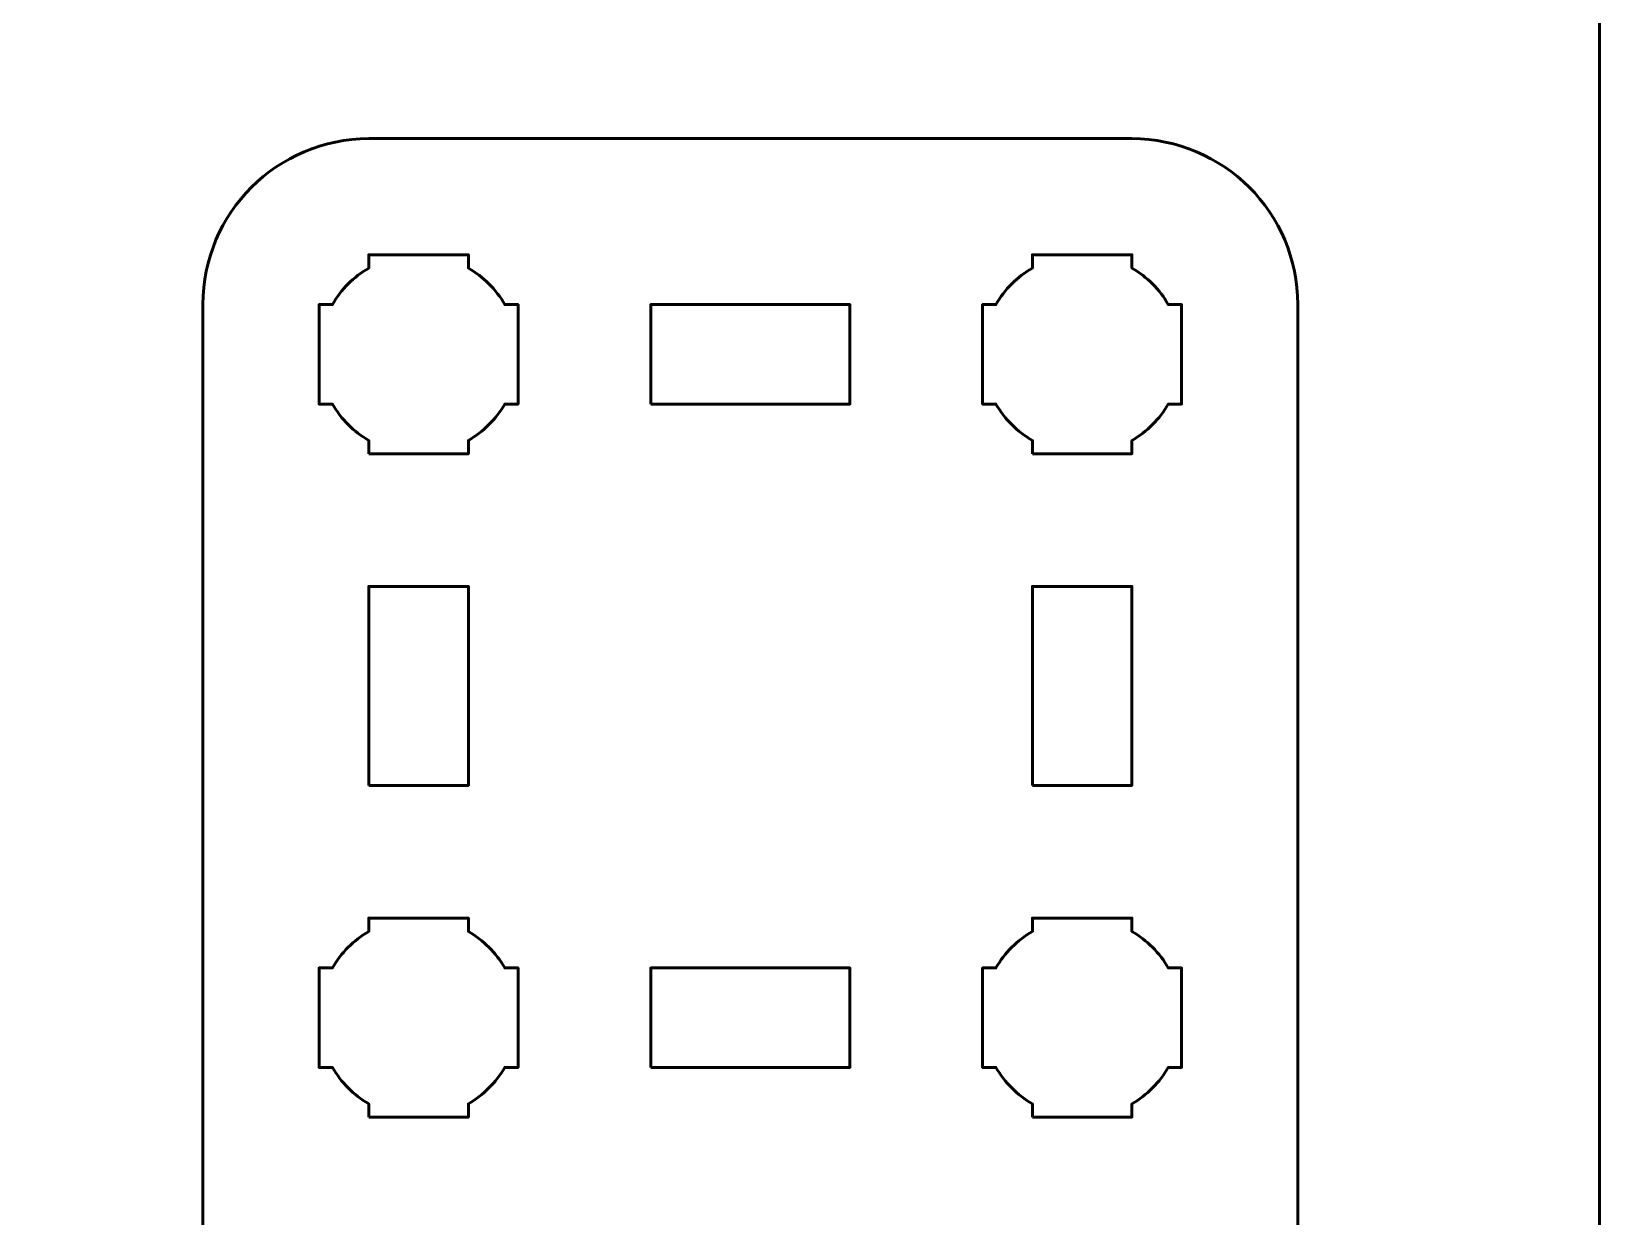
# Model space of a CAD drawing. Header units: centimetres. Extents: x -21 to 0, y -29.7 to 0.
# Drawn here: x -4.727 to 0, y -23.05 to -19.476 of the extents above; entities that cross this region are included whole.
import ezdxf

# ---------------------------------------------------------------- set-up
doc = ezdxf.new("R2010")
doc.units = ezdxf.units.CM
doc.header["$MEASUREMENT"] = 0
doc.layers.add('Layer 1', color=7, linetype='Continuous')

msp = doc.modelspace()

# ---------------------------------------------------------------- linework, layer by layer
at = {"layer": 'Layer 1', "color": 1, "lineweight": 53}
msp.add_open_spline([(-21.00003, -29.19995), (-21.00003, -29.19995), (-21.00003, -2.89992), (-21.00003, -2.89992), (-21.00003, -2.89992), (-21.00003, -2.81709), (-20.93286, -2.74992), (-20.85003, -2.74992), (-20.85003, -2.74992), (-20.7672, -2.74992), (-20.70003, -2.68275), (-20.70003, -2.59992), (-20.70003, -2.59992), (-20.70003, -2.51709), (-20.7672, -2.44992), (-20.85003, -2.44992), (-20.85003, -2.44992), (-20.93286, -2.44992), (-21.00003, -2.38275), (-21.00003, -2.29992), (-21.00003, -2.29992), (-21.00003, -2.21709), (-20.93286, -2.14992), (-20.85003, -2.14992), (-20.85003, -2.14992), (-20.7672, -2.14992), (-20.70003, -2.08275), (-20.70003, -1.99992), (-20.70003, -1.99992), (-20.70003, -1.91709), (-20.7672, -1.84992), (-20.85003, -1.84992), (-20.85003, -1.84992), (-20.93286, -1.84992), (-21.00003, -1.78275), (-21.00003, -1.69992), (-21.00003, -1.69992), (-21.00003, -1.61709), (-20.93286, -1.54992), (-20.85003, -1.54992), (-20.85003, -1.54992), (-20.7672, -1.54992), (-20.70003, -1.48275), (-20.70003, -1.39992), (-20.70003, -1.39992), (-20.70003, -1.31709), (-20.7672, -1.24992), (-20.85003, -1.24992), (-20.85003, -1.24992), (-20.93286, -1.24992), (-21.00003, -1.18275), (-21.00003, -1.09992), (-21.00003, -1.09992), (-21.00003, -1.09992), (-21.00003, -0.49992), (-21.00003, -0.49992), (-21.00003, -0.49992), (-21.00003, -0.22295), (-20.77694, 0.00004), (-20.49994, 0.00004), (-20.49994, 0.00004), (-20.49994, 0.00004), (-0.50008, 0.00004), (-0.50008, 0.00004), (-0.50008, 0.00004), (-0.22294, 0.00004), (0.00002, -0.22295), (0.00002, -0.49992), (0.00002, -0.49992), (0.00002, -0.49992), (0.00002, -29.19995), (0.00002, -29.19995), (0.00002, -29.19995), (0.00002, -29.47695), (-0.22294, -29.70004), (-0.50008, -29.70004), (-0.50008, -29.70004), (-0.50008, -29.70004), (-20.49994, -29.70004), (-20.49994, -29.70004), (-20.49994, -29.70004), (-20.77694, -29.70004), (-21.00003, -29.47695), (-21.00003, -29.19995)], degree=3, knots=[0, 0, 0, 0, 0.047619, 0.047619, 0.047619, 0.047619, 0.0952381, 0.0952381, 0.0952381, 0.0952381, 0.1428571, 0.1428571, 0.1428571, 0.1428571, 0.1904762, 0.1904762, 0.1904762, 0.1904762, 0.2380952, 0.2380952, 0.2380952, 0.2380952, 0.2857143, 0.2857143, 0.2857143, 0.2857143, 0.3333333, 0.3333333, 0.3333333, 0.3333333, 0.3809524, 0.3809524, 0.3809524, 0.3809524, 0.4285714, 0.4285714, 0.4285714, 0.4285714, 0.4761905, 0.4761905, 0.4761905, 0.4761905, 0.5238095, 0.5238095, 0.5238095, 0.5238095, 0.5714286, 0.5714286, 0.5714286, 0.5714286, 0.6190476, 0.6190476, 0.6190476, 0.6190476, 0.6666667, 0.6666667, 0.6666667, 0.6666667, 0.7142857, 0.7142857, 0.7142857, 0.7142857, 0.7619048, 0.7619048, 0.7619048, 0.7619048, 0.8095238, 0.8095238, 0.8095238, 0.8095238, 0.8571429, 0.8571429, 0.8571429, 0.8571429, 0.9047619, 0.9047619, 0.9047619, 0.9047619, 0.952381, 0.952381, 0.952381, 0.952381, 1, 1, 1, 1], dxfattribs=at)
at = {"layer": 'Layer 1', "color": 3, "lineweight": 53}
msp.add_open_spline([(-1.40985, -27.1), (-1.40985, -27.1), (-3.70985, -27.1), (-3.70985, -27.1), (-3.70985, -27.1), (-3.98594, -27.1), (-4.20985, -26.87609), (-4.20985, -26.6), (-4.20985, -26.6), (-4.20985, -26.6), (-4.20985, -20.3), (-4.20985, -20.3), (-4.20985, -20.3), (-4.20985, -20.02391), (-3.98594, -19.8), (-3.70985, -19.8), (-3.70985, -19.8), (-3.70985, -19.8), (-1.40985, -19.8), (-1.40985, -19.8), (-1.40985, -19.8), (-1.13376, -19.8), (-0.90985, -20.02391), (-0.90985, -20.3), (-0.90985, -20.3), (-0.90985, -20.3), (-0.90985, -26.6), (-0.90985, -26.6), (-0.90985, -26.6), (-0.90985, -26.87609), (-1.13376, -27.1), (-1.40985, -27.1)], degree=3, knots=[0, 0, 0, 0, 0.125, 0.125, 0.125, 0.125, 0.25, 0.25, 0.25, 0.25, 0.375, 0.375, 0.375, 0.375, 0.5, 0.5, 0.5, 0.5, 0.625, 0.625, 0.625, 0.625, 0.75, 0.75, 0.75, 0.75, 0.875, 0.875, 0.875, 0.875, 1, 1, 1, 1], dxfattribs=at)
at = {"layer": 'Layer 1', "lineweight": 53}
for points, knots in [([(-3.70985, -20.75), (-3.70985, -20.75), (-3.70985, -20.70985), (-3.70985, -20.70985), (-3.70985, -20.70985), (-3.75538, -20.6835), (-3.79335, -20.64553), (-3.8197, -20.6), (-3.8197, -20.6), (-3.8197, -20.6), (-3.85985, -20.6), (-3.85985, -20.6), (-3.85985, -20.6), (-3.85985, -20.6), (-3.85985, -20.45), (-3.85985, -20.45), (-3.85985, -20.45), (-3.85985, -20.45), (-3.85985, -20.3), (-3.85985, -20.3), (-3.85985, -20.3), (-3.85985, -20.3), (-3.8197, -20.3), (-3.8197, -20.3), (-3.8197, -20.3), (-3.79335, -20.25447), (-3.75538, -20.2165), (-3.70985, -20.19015), (-3.70985, -20.19015), (-3.70985, -20.19015), (-3.70985, -20.15), (-3.70985, -20.15), (-3.70985, -20.15), (-3.70985, -20.15), (-3.55985, -20.15), (-3.55985, -20.15), (-3.55985, -20.15), (-3.55985, -20.15), (-3.40985, -20.15), (-3.40985, -20.15), (-3.40985, -20.15), (-3.40985, -20.15), (-3.40985, -20.19015), (-3.40985, -20.19015), (-3.40985, -20.19015), (-3.36432, -20.2165), (-3.32635, -20.25447), (-3.3, -20.3), (-3.3, -20.3), (-3.3, -20.3), (-3.25985, -20.3), (-3.25985, -20.3), (-3.25985, -20.3), (-3.25985, -20.3), (-3.25985, -20.45), (-3.25985, -20.45), (-3.25985, -20.45), (-3.25985, -20.45), (-3.25985, -20.6), (-3.25985, -20.6), (-3.25985, -20.6), (-3.25985, -20.6), (-3.3, -20.6), (-3.3, -20.6), (-3.3, -20.6), (-3.32635, -20.64553), (-3.36432, -20.6835), (-3.40985, -20.70985), (-3.40985, -20.70985), (-3.40985, -20.70985), (-3.40985, -20.75), (-3.40985, -20.75), (-3.40985, -20.75), (-3.40985, -20.75), (-3.55985, -20.75), (-3.55985, -20.75), (-3.55985, -20.75), (-3.55985, -20.75), (-3.70985, -20.75), (-3.70985, -20.75)], [0, 0, 0, 0, 0.05, 0.05, 0.05, 0.05, 0.1, 0.1, 0.1, 0.1, 0.15, 0.15, 0.15, 0.15, 0.2, 0.2, 0.2, 0.2, 0.25, 0.25, 0.25, 0.25, 0.3, 0.3, 0.3, 0.3, 0.35, 0.35, 0.35, 0.35, 0.4, 0.4, 0.4, 0.4, 0.45, 0.45, 0.45, 0.45, 0.5, 0.5, 0.5, 0.5, 0.55, 0.55, 0.55, 0.55, 0.6, 0.6, 0.6, 0.6, 0.65, 0.65, 0.65, 0.65, 0.7, 0.7, 0.7, 0.7, 0.75, 0.75, 0.75, 0.75, 0.8, 0.8, 0.8, 0.8, 0.85, 0.85, 0.85, 0.85, 0.9, 0.9, 0.9, 0.9, 0.95, 0.95, 0.95, 0.95, 1, 1, 1, 1]), ([(-1.70985, -20.75), (-1.70985, -20.75), (-1.70985, -20.70985), (-1.70985, -20.70985), (-1.70985, -20.70985), (-1.75538, -20.6835), (-1.79335, -20.64553), (-1.8197, -20.6), (-1.8197, -20.6), (-1.8197, -20.6), (-1.85985, -20.6), (-1.85985, -20.6), (-1.85985, -20.6), (-1.85985, -20.6), (-1.85985, -20.45), (-1.85985, -20.45), (-1.85985, -20.45), (-1.85985, -20.45), (-1.85985, -20.3), (-1.85985, -20.3), (-1.85985, -20.3), (-1.85985, -20.3), (-1.8197, -20.3), (-1.8197, -20.3), (-1.8197, -20.3), (-1.79335, -20.25447), (-1.75538, -20.2165), (-1.70985, -20.19015), (-1.70985, -20.19015), (-1.70985, -20.19015), (-1.70985, -20.15), (-1.70985, -20.15), (-1.70985, -20.15), (-1.70985, -20.15), (-1.55985, -20.15), (-1.55985, -20.15), (-1.55985, -20.15), (-1.55985, -20.15), (-1.40985, -20.15), (-1.40985, -20.15), (-1.40985, -20.15), (-1.40985, -20.15), (-1.40985, -20.19015), (-1.40985, -20.19015), (-1.40985, -20.19015), (-1.36432, -20.2165), (-1.32635, -20.25447), (-1.3, -20.3), (-1.3, -20.3), (-1.3, -20.3), (-1.25985, -20.3), (-1.25985, -20.3), (-1.25985, -20.3), (-1.25985, -20.3), (-1.25985, -20.45), (-1.25985, -20.45), (-1.25985, -20.45), (-1.25985, -20.45), (-1.25985, -20.6), (-1.25985, -20.6), (-1.25985, -20.6), (-1.25985, -20.6), (-1.3, -20.6), (-1.3, -20.6), (-1.3, -20.6), (-1.32635, -20.64553), (-1.36432, -20.6835), (-1.40985, -20.70985), (-1.40985, -20.70985), (-1.40985, -20.70985), (-1.40985, -20.75), (-1.40985, -20.75), (-1.40985, -20.75), (-1.40985, -20.75), (-1.55985, -20.75), (-1.55985, -20.75), (-1.55985, -20.75), (-1.55985, -20.75), (-1.70985, -20.75), (-1.70985, -20.75)], [0, 0, 0, 0, 0.05, 0.05, 0.05, 0.05, 0.1, 0.1, 0.1, 0.1, 0.15, 0.15, 0.15, 0.15, 0.2, 0.2, 0.2, 0.2, 0.25, 0.25, 0.25, 0.25, 0.3, 0.3, 0.3, 0.3, 0.35, 0.35, 0.35, 0.35, 0.4, 0.4, 0.4, 0.4, 0.45, 0.45, 0.45, 0.45, 0.5, 0.5, 0.5, 0.5, 0.55, 0.55, 0.55, 0.55, 0.6, 0.6, 0.6, 0.6, 0.65, 0.65, 0.65, 0.65, 0.7, 0.7, 0.7, 0.7, 0.75, 0.75, 0.75, 0.75, 0.8, 0.8, 0.8, 0.8, 0.85, 0.85, 0.85, 0.85, 0.9, 0.9, 0.9, 0.9, 0.95, 0.95, 0.95, 0.95, 1, 1, 1, 1]), ([(-2.85985, -20.6), (-2.85985, -20.6), (-2.85985, -20.3), (-2.85985, -20.3), (-2.85985, -20.3), (-2.85985, -20.3), (-2.25985, -20.3), (-2.25985, -20.3), (-2.25985, -20.3), (-2.25985, -20.3), (-2.25985, -20.6), (-2.25985, -20.6), (-2.25985, -20.6), (-2.25985, -20.6), (-2.85985, -20.6), (-2.85985, -20.6)], [0, 0, 0, 0, 0.25, 0.25, 0.25, 0.25, 0.5, 0.5, 0.5, 0.5, 0.75, 0.75, 0.75, 0.75, 1, 1, 1, 1]), ([(-3.70985, -21.75), (-3.70985, -21.75), (-3.70985, -21.15), (-3.70985, -21.15), (-3.70985, -21.15), (-3.70985, -21.15), (-3.40985, -21.15), (-3.40985, -21.15), (-3.40985, -21.15), (-3.40985, -21.15), (-3.40985, -21.75), (-3.40985, -21.75), (-3.40985, -21.75), (-3.40985, -21.75), (-3.70985, -21.75), (-3.70985, -21.75)], [0, 0, 0, 0, 0.25, 0.25, 0.25, 0.25, 0.5, 0.5, 0.5, 0.5, 0.75, 0.75, 0.75, 0.75, 1, 1, 1, 1]), ([(-1.70985, -21.75), (-1.70985, -21.75), (-1.70985, -21.15), (-1.70985, -21.15), (-1.70985, -21.15), (-1.70985, -21.15), (-1.40985, -21.15), (-1.40985, -21.15), (-1.40985, -21.15), (-1.40985, -21.15), (-1.40985, -21.75), (-1.40985, -21.75), (-1.40985, -21.75), (-1.40985, -21.75), (-1.70985, -21.75), (-1.70985, -21.75)], [0, 0, 0, 0, 0.25, 0.25, 0.25, 0.25, 0.5, 0.5, 0.5, 0.5, 0.75, 0.75, 0.75, 0.75, 1, 1, 1, 1]), ([(-3.70985, -22.75), (-3.70985, -22.75), (-3.70985, -22.70985), (-3.70985, -22.70985), (-3.70985, -22.70985), (-3.75538, -22.6835), (-3.79335, -22.64553), (-3.8197, -22.6), (-3.8197, -22.6), (-3.8197, -22.6), (-3.85985, -22.6), (-3.85985, -22.6), (-3.85985, -22.6), (-3.85985, -22.6), (-3.85985, -22.45), (-3.85985, -22.45), (-3.85985, -22.45), (-3.85985, -22.45), (-3.85985, -22.3), (-3.85985, -22.3), (-3.85985, -22.3), (-3.85985, -22.3), (-3.8197, -22.3), (-3.8197, -22.3), (-3.8197, -22.3), (-3.79335, -22.25447), (-3.75538, -22.2165), (-3.70985, -22.19015), (-3.70985, -22.19015), (-3.70985, -22.19015), (-3.70985, -22.15), (-3.70985, -22.15), (-3.70985, -22.15), (-3.70985, -22.15), (-3.55985, -22.15), (-3.55985, -22.15), (-3.55985, -22.15), (-3.55985, -22.15), (-3.40985, -22.15), (-3.40985, -22.15), (-3.40985, -22.15), (-3.40985, -22.15), (-3.40985, -22.19015), (-3.40985, -22.19015), (-3.40985, -22.19015), (-3.36432, -22.2165), (-3.32635, -22.25447), (-3.3, -22.3), (-3.3, -22.3), (-3.3, -22.3), (-3.25985, -22.3), (-3.25985, -22.3), (-3.25985, -22.3), (-3.25985, -22.3), (-3.25985, -22.45), (-3.25985, -22.45), (-3.25985, -22.45), (-3.25985, -22.45), (-3.25985, -22.6), (-3.25985, -22.6), (-3.25985, -22.6), (-3.25985, -22.6), (-3.3, -22.6), (-3.3, -22.6), (-3.3, -22.6), (-3.32635, -22.64553), (-3.36432, -22.6835), (-3.40985, -22.70985), (-3.40985, -22.70985), (-3.40985, -22.70985), (-3.40985, -22.75), (-3.40985, -22.75), (-3.40985, -22.75), (-3.40985, -22.75), (-3.55985, -22.75), (-3.55985, -22.75), (-3.55985, -22.75), (-3.55985, -22.75), (-3.70985, -22.75), (-3.70985, -22.75)], [0, 0, 0, 0, 0.05, 0.05, 0.05, 0.05, 0.1, 0.1, 0.1, 0.1, 0.15, 0.15, 0.15, 0.15, 0.2, 0.2, 0.2, 0.2, 0.25, 0.25, 0.25, 0.25, 0.3, 0.3, 0.3, 0.3, 0.35, 0.35, 0.35, 0.35, 0.4, 0.4, 0.4, 0.4, 0.45, 0.45, 0.45, 0.45, 0.5, 0.5, 0.5, 0.5, 0.55, 0.55, 0.55, 0.55, 0.6, 0.6, 0.6, 0.6, 0.65, 0.65, 0.65, 0.65, 0.7, 0.7, 0.7, 0.7, 0.75, 0.75, 0.75, 0.75, 0.8, 0.8, 0.8, 0.8, 0.85, 0.85, 0.85, 0.85, 0.9, 0.9, 0.9, 0.9, 0.95, 0.95, 0.95, 0.95, 1, 1, 1, 1]), ([(-1.70985, -22.75), (-1.70985, -22.75), (-1.70985, -22.70985), (-1.70985, -22.70985), (-1.70985, -22.70985), (-1.75538, -22.6835), (-1.79335, -22.64553), (-1.8197, -22.6), (-1.8197, -22.6), (-1.8197, -22.6), (-1.85985, -22.6), (-1.85985, -22.6), (-1.85985, -22.6), (-1.85985, -22.6), (-1.85985, -22.45), (-1.85985, -22.45), (-1.85985, -22.45), (-1.85985, -22.45), (-1.85985, -22.3), (-1.85985, -22.3), (-1.85985, -22.3), (-1.85985, -22.3), (-1.8197, -22.3), (-1.8197, -22.3), (-1.8197, -22.3), (-1.79335, -22.25447), (-1.75538, -22.2165), (-1.70985, -22.19015), (-1.70985, -22.19015), (-1.70985, -22.19015), (-1.70985, -22.15), (-1.70985, -22.15), (-1.70985, -22.15), (-1.70985, -22.15), (-1.55985, -22.15), (-1.55985, -22.15), (-1.55985, -22.15), (-1.55985, -22.15), (-1.40985, -22.15), (-1.40985, -22.15), (-1.40985, -22.15), (-1.40985, -22.15), (-1.40985, -22.19015), (-1.40985, -22.19015), (-1.40985, -22.19015), (-1.36432, -22.2165), (-1.32635, -22.25447), (-1.3, -22.3), (-1.3, -22.3), (-1.3, -22.3), (-1.25985, -22.3), (-1.25985, -22.3), (-1.25985, -22.3), (-1.25985, -22.3), (-1.25985, -22.45), (-1.25985, -22.45), (-1.25985, -22.45), (-1.25985, -22.45), (-1.25985, -22.6), (-1.25985, -22.6), (-1.25985, -22.6), (-1.25985, -22.6), (-1.3, -22.6), (-1.3, -22.6), (-1.3, -22.6), (-1.32635, -22.64553), (-1.36432, -22.6835), (-1.40985, -22.70985), (-1.40985, -22.70985), (-1.40985, -22.70985), (-1.40985, -22.75), (-1.40985, -22.75), (-1.40985, -22.75), (-1.40985, -22.75), (-1.55985, -22.75), (-1.55985, -22.75), (-1.55985, -22.75), (-1.55985, -22.75), (-1.70985, -22.75), (-1.70985, -22.75)], [0, 0, 0, 0, 0.05, 0.05, 0.05, 0.05, 0.1, 0.1, 0.1, 0.1, 0.15, 0.15, 0.15, 0.15, 0.2, 0.2, 0.2, 0.2, 0.25, 0.25, 0.25, 0.25, 0.3, 0.3, 0.3, 0.3, 0.35, 0.35, 0.35, 0.35, 0.4, 0.4, 0.4, 0.4, 0.45, 0.45, 0.45, 0.45, 0.5, 0.5, 0.5, 0.5, 0.55, 0.55, 0.55, 0.55, 0.6, 0.6, 0.6, 0.6, 0.65, 0.65, 0.65, 0.65, 0.7, 0.7, 0.7, 0.7, 0.75, 0.75, 0.75, 0.75, 0.8, 0.8, 0.8, 0.8, 0.85, 0.85, 0.85, 0.85, 0.9, 0.9, 0.9, 0.9, 0.95, 0.95, 0.95, 0.95, 1, 1, 1, 1]), ([(-2.85985, -22.6), (-2.85985, -22.6), (-2.85985, -22.3), (-2.85985, -22.3), (-2.85985, -22.3), (-2.85985, -22.3), (-2.25985, -22.3), (-2.25985, -22.3), (-2.25985, -22.3), (-2.25985, -22.3), (-2.25985, -22.6), (-2.25985, -22.6), (-2.25985, -22.6), (-2.25985, -22.6), (-2.85985, -22.6), (-2.85985, -22.6)], [0, 0, 0, 0, 0.25, 0.25, 0.25, 0.25, 0.5, 0.5, 0.5, 0.5, 0.75, 0.75, 0.75, 0.75, 1, 1, 1, 1])]:
    msp.add_open_spline(points, degree=3, knots=knots, dxfattribs=at)

doc.saveas('drawing.dxf')
